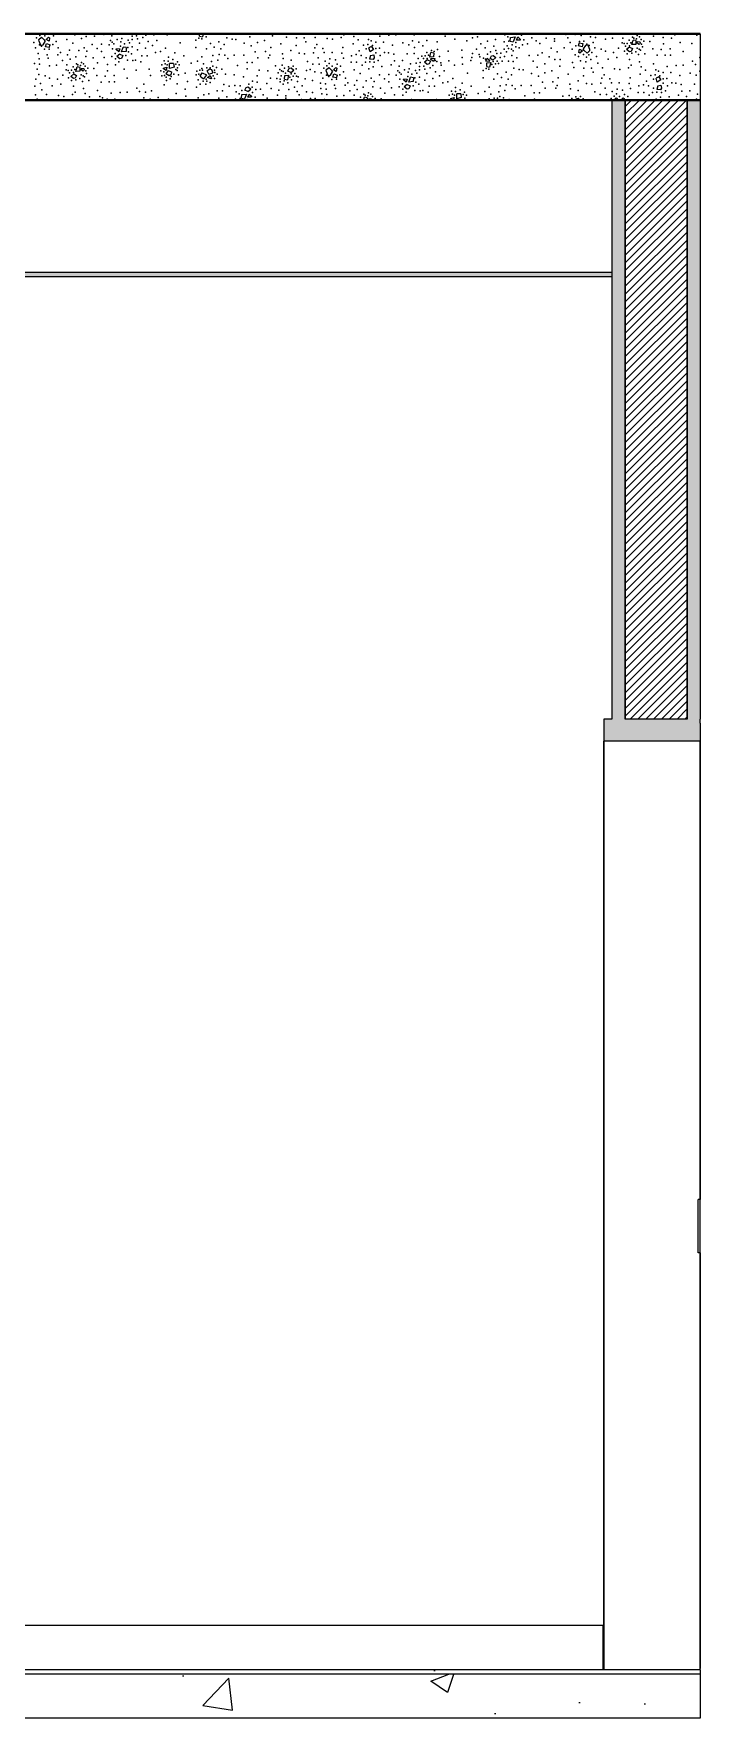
# Model space of a CAD drawing. Header units: metres. Extents: x -1.9 to 95.3, y -2.2 to 2.5.
# Drawn here: x 5.697 to 7.205, y -2.225 to 1.585 of the extents above; entities that cross this region are included whole.
import ezdxf

# ---------------------------------------------------------------- set-up
doc = ezdxf.new("R2010")
doc.units = ezdxf.units.M
doc.header["$MEASUREMENT"] = 0
for name, color, linetype in [('FORRO.EXEC', 7, 'Continuous'), ('LAJES.EST', 7, 'Continuous'), ('PAREDE CONSTRUIR', 7, 'Continuous'), ('Portas Archicad', 7, 'Continuous')]:
    doc.layers.add(name, color=color, linetype=linetype)
for name, color, linetype, lineweight in [('FORRO.EXEC_Caneta_No__241', 7, 'Continuous', 13), ('LAJES.EST_Caneta_No__1', 7, 'Continuous', 40), ('LAJES.EST_Caneta_No__241', 7, 'Continuous', 13), ('LAJES.EST_Caneta_No__4', 7, 'Continuous', 25), ('LAJES.EST_Caneta_No__7', 7, 'Continuous', 13), ('PAREDE CONSTRUIR_Caneta_No__241', 7, 'Continuous', 13), ('PAREDE CONSTRUIR_Caneta_No__3', 7, 'Continuous', 30), ('PISO - Rodapé_Caneta_No__11', 7, 'Continuous', 5), ('Portas Archicad_Caneta_No__3', 7, 'Continuous', 30), ('Portas Archicad_Caneta_No__98', 7, 'Continuous', 0)]:
    doc.layers.add(name, color=color, linetype=linetype, lineweight=lineweight)
for name, color, linetype, lineweight, true_color in [('LAJES.EST_Caneta_No__254', 7, 'Continuous', 0, 0xd1c9ad), ('LAJES.EST_Caneta_No__97', 7, 'Continuous', 13, 0x6b6b6b), ('Portas Archicad_Caneta_No__23', 7, 'Continuous', 0, 0x721b0e)]:
    doc.layers.add(name, color=color, linetype=linetype, lineweight=lineweight, true_color=true_color)
pattern_1 = [(45, (59.55568, -1.615), (-0.159099, 0.159099), [0, -0.15, 0, -0.225]), (110, (60.05568, -1.615), (0.2114308, 0.0769545), [0, -0.11, 0, -0.19])]
pattern_2 = [(50, (59.5557, -2.115), (-0.546554, 0.0478173), [0.05715, -0.62865]), (355, (59.5557, -2.115), (-0.10573, 0.5731705), [0.04572, -0.502922]), (100.4514, (59.6012, -2.119), (0.4408237, 0.5253533), [0.04857, -0.534271]), (46.1842, (59.5557, -1.9626), (-0.813237, 0.126127), [0.085725, -0.942975]), (96.6356, (59.62345, -1.9731), (0.712212, 0.742278), [0.072855, -0.801407]), (351.1842, (59.5557, -1.9626), (0.712212, 0.742278), [0.06858, -0.754379]), (21, (59.6319, -2.0007), (-0.454843, 0.3067956), [0.05715, -0.62865]), (326, (59.6319, -2.0007), (0.185406, 0.552564), [0.04572, -0.50292]), (71.4514, (59.6698, -2.02627), (0.6402493, 0.2457683), [0.04857, -0.53427]), (37.5, (59.55568, -2.115), (0.0092658, 0.2536651), [0, -0.496824, 0, -0.51054, 0, -0.504825]), (7.5, (59.55568, -2.115), (0.200459, 0.3005417), [0, -0.291084, 0, -0.485394, 0, -0.192405]), (327.5, (59.38575, -2.115), (-0.4067718, 0.0171862), [0, -0.1905, 0, -0.59436, 0, -0.78867]), (317.5, (59.30955, -2.115), (0.4443875, 0.0762795), [0, -0.24765, 0, -0.394716, 0, -0.56007])]

# ---------------------------------------------------------------- blocks, each defined once
blk = doc.blocks.new('*X26', base_point=(59.5557, -2.115))
at = {"layer": 'LAJES.EST_Caneta_No__241', "color": 7, "linetype": 'Continuous', "lineweight": 13}
for p, q in [((5.7091, 1.5717), (5.715, 1.5773)), ((5.7096, 1.5675), (5.7091, 1.5717)), ((5.7096, 1.5675), (5.7126, 1.5591)), ((5.715, 1.5773), (5.721, 1.571)), ((5.7186, 1.5595), (5.7232, 1.5674)), ((5.721, 1.571), (5.7232, 1.5674)), ((5.7241, 1.5553), (5.7262, 1.5629)), ((5.7253, 1.5718), (5.7308, 1.5769)), ((5.7319, 1.568), (5.7253, 1.5718)), ((5.7262, 1.5629), (5.7346, 1.5601)), ((5.7308, 1.5769), (5.7333, 1.5759)), ((5.7333, 1.5759), (5.7319, 1.568)), ((5.9378, 1.5842), (5.9368, 1.585)), ((5.9408, 1.585), (5.9378, 1.5842)), ((6.0722, 1.5792), (6.0724, 1.585)), ((6.0722, 1.5792), (6.0787, 1.5778)), ((6.0805, 1.585), (6.0787, 1.5778)), ((6.7753, 1.5683), (6.7756, 1.5767)), ((6.7753, 1.5683), (6.7818, 1.5669)), ((6.7756, 1.5767), (6.7861, 1.5776)), ((6.7861, 1.5776), (6.7818, 1.5669)), ((6.7894, 1.5831), (6.7854, 1.585)), ((6.7893, 1.5707), (6.7922, 1.5777)), ((6.7973, 1.5703), (6.7893, 1.5707)), ((6.7894, 1.5831), (6.7917, 1.585)), ((6.7922, 1.5777), (6.7979, 1.5729)), ((6.7979, 1.5729), (6.7973, 1.5703)), ((6.9314, 1.5642), (6.9291, 1.5579)), ((6.9314, 1.5642), (6.9396, 1.5627)), ((6.9396, 1.5627), (6.9375, 1.555)), ((7.0504, 1.5604), (7.0529, 1.5707)), ((7.0594, 1.5693), (7.0529, 1.5707)), ((7.0594, 1.5693), (7.0591, 1.5609)), ((7.0613, 1.5646), (7.062, 1.5672)), ((7.0654, 1.5613), (7.0613, 1.5646)), ((7.062, 1.5672), (7.0683, 1.5669)), ((7.0654, 1.5613), (7.0681, 1.5623)), ((7.0693, 1.5654), (7.0681, 1.5623)), ((7.0693, 1.5654), (7.0683, 1.5669)), ((5.7126, 1.5591), (5.7186, 1.5595)), ((5.7323, 1.5538), (5.7241, 1.5553)), ((5.7323, 1.5538), (5.7346, 1.5601)), ((5.8838, 1.5489), (5.8844, 1.5515)), ((5.8896, 1.5441), (5.8838, 1.5489)), ((5.8844, 1.5515), (5.8924, 1.5511)), ((5.8923, 1.5387), (5.8855, 1.5331)), ((5.8919, 1.5281), (5.8855, 1.5331)), ((5.8924, 1.5511), (5.8896, 1.5441)), ((5.8959, 1.5291), (5.8919, 1.5281)), ((5.8923, 1.5387), (5.899, 1.5355)), ((5.8956, 1.5442), (5.8999, 1.5549)), ((5.9061, 1.5451), (5.8956, 1.5442)), ((5.899, 1.5355), (5.8959, 1.5291)), ((5.9064, 1.5535), (5.8999, 1.5549)), ((5.9064, 1.5535), (5.9061, 1.5451)), ((6.4613, 1.556), (6.4553, 1.5532)), ((6.458, 1.5443), (6.4553, 1.5532)), ((6.459, 1.5357), (6.457, 1.5272)), ((6.465, 1.527), (6.457, 1.5272)), ((6.4661, 1.5492), (6.458, 1.5443)), ((6.459, 1.5357), (6.4663, 1.5372)), ((6.4613, 1.556), (6.4661, 1.5492)), ((6.4677, 1.5303), (6.465, 1.527)), ((6.4663, 1.5372), (6.4677, 1.5303)), ((6.5881, 1.5262), (6.5812, 1.5207)), ((6.5881, 1.5262), (6.5947, 1.523)), ((6.5931, 1.5321), (6.5956, 1.5424)), ((6.6018, 1.5327), (6.5931, 1.5321)), ((6.6021, 1.541), (6.5956, 1.5424)), ((6.5957, 1.5268), (6.5964, 1.5295)), ((6.6015, 1.5221), (6.5957, 1.5268)), ((6.5964, 1.5295), (6.6043, 1.5291)), ((6.6043, 1.5291), (6.6015, 1.5221)), ((6.6021, 1.541), (6.6018, 1.5327)), ((6.7198, 1.5225), (6.7227, 1.5296)), ((6.7227, 1.5296), (6.7285, 1.5248)), ((6.7285, 1.5248), (6.7278, 1.5222)), ((6.7294, 1.5286), (6.7325, 1.535)), ((6.7361, 1.5254), (6.7294, 1.5286)), ((6.7325, 1.535), (6.7366, 1.536)), ((6.7361, 1.5254), (6.7429, 1.531)), ((6.7366, 1.536), (6.7429, 1.531)), ((6.9375, 1.555), (6.9291, 1.5579)), ((6.9304, 1.5421), (6.9318, 1.5499)), ((6.9329, 1.5411), (6.9304, 1.5421)), ((6.9318, 1.5499), (6.9384, 1.5462)), ((6.9384, 1.5462), (6.9329, 1.5411)), ((6.9451, 1.5585), (6.9405, 1.5505)), ((6.9427, 1.547), (6.9405, 1.5505)), ((6.9488, 1.5407), (6.9427, 1.547)), ((6.9511, 1.5589), (6.9451, 1.5585)), ((6.9546, 1.5463), (6.9488, 1.5407)), ((6.9541, 1.5505), (6.9511, 1.5589)), ((6.9541, 1.5505), (6.9546, 1.5463)), ((7.0453, 1.5545), (7.0385, 1.5489)), ((7.0449, 1.5439), (7.0385, 1.5489)), ((7.0489, 1.5449), (7.0449, 1.5439)), ((7.0453, 1.5545), (7.052, 1.5513)), ((7.052, 1.5513), (7.0489, 1.5449)), ((7.0591, 1.5609), (7.0504, 1.5604)), ((5.7878, 1.4939), (5.781, 1.4883)), ((5.7873, 1.4833), (5.781, 1.4883)), ((5.7878, 1.4939), (5.7944, 1.4907)), ((5.7944, 1.4907), (5.7914, 1.4843)), ((5.7928, 1.4998), (5.7954, 1.5101)), ((5.8015, 1.5004), (5.7928, 1.4998)), ((5.8019, 1.5087), (5.7954, 1.5101)), ((5.8019, 1.5087), (5.8015, 1.5004)), ((5.8037, 1.504), (5.8044, 1.5066)), ((5.8078, 1.5007), (5.8037, 1.504)), ((5.8044, 1.5066), (5.8107, 1.5063)), ((5.8078, 1.5007), (5.8105, 1.5017)), ((5.8117, 1.5048), (5.8105, 1.5017)), ((5.8117, 1.5048), (5.8107, 1.5063)), ((5.9905, 1.5058), (5.9906, 1.5071)), ((5.997, 1.502), (5.9905, 1.5058)), ((5.9906, 1.5071), (5.9987, 1.5094)), ((6.0016, 1.5018), (5.9963, 1.4939)), ((6.0033, 1.4899), (5.9963, 1.4939)), ((5.9987, 1.5094), (5.997, 1.502)), ((6.0016, 1.5018), (6.0093, 1.4984)), ((6.0072, 1.4916), (6.0033, 1.4899)), ((6.0045, 1.5064), (6.0042, 1.5178)), ((6.0137, 1.5173), (6.0042, 1.5178)), ((6.0147, 1.509), (6.0045, 1.5064)), ((6.0093, 1.4984), (6.0072, 1.4916)), ((6.0137, 1.5173), (6.0147, 1.509)), ((6.074, 1.4893), (6.0785, 1.4964)), ((6.074, 1.4893), (6.0811, 1.4829)), ((6.0785, 1.4964), (6.088, 1.492)), ((6.088, 1.492), (6.0811, 1.4829)), ((6.0894, 1.5012), (6.0952, 1.5052)), ((6.0932, 1.4938), (6.0894, 1.5012)), ((6.0907, 1.486), (6.0966, 1.4906)), ((6.0983, 1.4827), (6.0907, 1.486)), ((6.0932, 1.4938), (6.1023, 1.4965)), ((6.0952, 1.5052), (6.0993, 1.504)), ((6.0966, 1.4906), (6.0993, 1.4836)), ((6.0993, 1.504), (6.1023, 1.4965)), ((6.2647, 1.4824), (6.265, 1.4907)), ((6.265, 1.4907), (6.2737, 1.4913)), ((6.2737, 1.4913), (6.2712, 1.481)), ((6.2721, 1.5004), (6.2752, 1.5067)), ((6.2788, 1.4972), (6.2721, 1.5004)), ((6.2752, 1.5067), (6.2793, 1.5077)), ((6.2788, 1.4972), (6.2856, 1.5027)), ((6.2793, 1.5077), (6.2856, 1.5027)), ((6.359, 1.5031), (6.3648, 1.5087)), ((6.3594, 1.4989), (6.359, 1.5031)), ((6.3594, 1.4989), (6.3624, 1.4905)), ((6.3624, 1.4905), (6.3684, 1.4909)), ((6.3648, 1.5087), (6.3709, 1.5024)), ((6.3684, 1.4909), (6.373, 1.4988)), ((6.3709, 1.5024), (6.373, 1.4988)), ((6.3739, 1.4867), (6.376, 1.4943)), ((6.3821, 1.4852), (6.3739, 1.4867)), ((6.3751, 1.5032), (6.3806, 1.5083)), ((6.3817, 1.4994), (6.3751, 1.5032)), ((6.376, 1.4943), (6.3844, 1.4915)), ((6.3806, 1.5083), (6.3831, 1.5073)), ((6.3831, 1.5073), (6.3817, 1.4994)), ((6.3821, 1.4852), (6.3844, 1.4915)), ((6.5455, 1.4756), (6.5497, 1.4863)), ((6.5562, 1.4849), (6.5497, 1.4863)), ((6.5876, 1.5156), (6.5812, 1.5207)), ((6.5917, 1.5167), (6.5876, 1.5156)), ((6.5947, 1.523), (6.5917, 1.5167)), ((6.7278, 1.5222), (6.7198, 1.5225)), ((6.722, 1.5106), (6.7223, 1.519)), ((6.722, 1.5106), (6.7285, 1.5092)), ((6.7223, 1.519), (6.731, 1.5195)), ((6.731, 1.5195), (6.7285, 1.5092)), ((7.1112, 1.4874), (7.1051, 1.4847)), ((7.1112, 1.4874), (7.1159, 1.4806)), ((5.7914, 1.4843), (5.7873, 1.4833)), ((6.0993, 1.4836), (6.0983, 1.4827)), ((6.1678, 1.4475), (6.1783, 1.4484)), ((6.1783, 1.4484), (6.174, 1.4377)), ((6.1749, 1.4571), (6.178, 1.4635)), ((6.1816, 1.4539), (6.1749, 1.4571)), ((6.178, 1.4635), (6.1821, 1.4645)), ((6.1815, 1.4415), (6.1844, 1.4485)), ((6.1816, 1.4539), (6.1884, 1.4595)), ((6.1821, 1.4645), (6.1884, 1.4595)), ((6.1844, 1.4485), (6.1902, 1.4437)), ((6.2647, 1.4824), (6.2712, 1.481)), ((6.5336, 1.4803), (6.5342, 1.4829)), ((6.5394, 1.4755), (6.5336, 1.4803)), ((6.5342, 1.4829), (6.5422, 1.4825)), ((6.5422, 1.4701), (6.5353, 1.4645)), ((6.5417, 1.4595), (6.5353, 1.4645)), ((6.5422, 1.4825), (6.5394, 1.4755)), ((6.5458, 1.4605), (6.5417, 1.4595)), ((6.5422, 1.4701), (6.5488, 1.4669)), ((6.5559, 1.4765), (6.5455, 1.4756)), ((6.5488, 1.4669), (6.5458, 1.4605)), ((6.5562, 1.4849), (6.5559, 1.4765)), ((6.6544, 1.4379), (6.654, 1.4492)), ((6.6635, 1.4487), (6.654, 1.4492)), ((6.6635, 1.4487), (6.6645, 1.4404)), ((7.1078, 1.4757), (7.1051, 1.4847)), ((7.1089, 1.4672), (7.1068, 1.4586)), ((7.1148, 1.4584), (7.1068, 1.4586)), ((7.1159, 1.4806), (7.1078, 1.4757)), ((7.1089, 1.4672), (7.1161, 1.4686)), ((7.1175, 1.4617), (7.1148, 1.4584)), ((7.1161, 1.4686), (7.1175, 1.4617)), ((6.1675, 1.4392), (6.1678, 1.4475)), ((6.1675, 1.4392), (6.174, 1.4377)), ((6.1895, 1.4411), (6.1815, 1.4415)), ((6.1902, 1.4437), (6.1895, 1.4411)), ((6.4436, 1.435), (6.4452, 1.4415)), ((6.4517, 1.4401), (6.4452, 1.4415)), ((6.4517, 1.4401), (6.4515, 1.435)), ((6.4535, 1.4354), (6.4542, 1.438)), ((6.454, 1.435), (6.4535, 1.4354)), ((6.4542, 1.438), (6.4605, 1.4378)), ((6.4615, 1.4362), (6.4605, 1.4378)), ((6.4615, 1.4362), (6.4611, 1.435)), ((6.6403, 1.4372), (6.6405, 1.4385)), ((6.6441, 1.435), (6.6403, 1.4372)), ((6.6405, 1.4385), (6.6485, 1.4408)), ((6.6485, 1.4408), (6.6472, 1.435)), ((6.6645, 1.4404), (6.6544, 1.4379)), ((6.7427, 1.435), (6.7451, 1.4366)), ((6.7451, 1.4366), (6.7491, 1.4354)), ((6.7491, 1.4354), (6.7493, 1.435)), ((6.9235, 1.435), (6.925, 1.4381)), ((6.925, 1.4381), (6.9291, 1.4391)), ((6.9291, 1.4391), (6.9343, 1.435)), ((7.0093, 1.435), (7.0146, 1.4401)), ((7.0146, 1.4401), (7.0195, 1.435)), ((7.0254, 1.435), (7.0304, 1.4397)), ((7.0304, 1.4397), (7.033, 1.4387)), ((7.033, 1.4387), (7.0323, 1.435))]:
    blk.add_line(p, q, dxfattribs=at)
for p in [(5.6975, 1.565), (5.7038, 1.5753), (5.7108, 1.581), (5.7228, 1.5803), (5.734, 1.5847), (5.7417, 1.5805), (5.7484, 1.5677), (5.7721, 1.5718), (5.7857, 1.5639), (5.79, 1.5827), (5.8054, 1.5744), (5.8156, 1.579), (5.8349, 1.5797), (5.8558, 1.5835), (5.8711, 1.5693), (5.8743, 1.5801), (5.8749, 1.5658), (5.8785, 1.5622), (5.8864, 1.5715), (5.8941, 1.5667), (5.8968, 1.5741), (5.9108, 1.5703), (5.9138, 1.564), (5.92, 1.572), (5.9202, 1.5796), (5.9299, 1.5799), (5.9321, 1.5736), (5.9365, 1.5637), (5.9441, 1.5761), (5.9506, 1.5814), (5.9561, 1.5673), (5.9692, 1.5825), (5.9757, 1.5699), (5.9993, 1.5826), (6.0177, 1.5848), (6.0289, 1.5641), (6.064, 1.5707), (6.0711, 1.5751), (6.0772, 1.5735), (6.0839, 1.5839), (6.0876, 1.5778), (6.0968, 1.5627), (6.1159, 1.5663), (6.1338, 1.5756), (6.1458, 1.5724), (6.1548, 1.572), (6.1735, 1.5635), (6.1861, 1.5776), (6.2035, 1.5648), (6.2193, 1.5695), (6.2372, 1.5804), (6.2693, 1.5774), (6.2917, 1.5757), (6.3091, 1.5758), (6.3127, 1.5664), (6.3337, 1.5765), (6.361, 1.5742), (6.3731, 1.5724), (6.3929, 1.5766), (6.3986, 1.5823), (6.4216, 1.579), (6.4315, 1.5713), (6.4547, 1.5721), (6.4609, 1.5689), (6.471, 1.5659), (6.4804, 1.5794), (6.4887, 1.5661), (6.5005, 1.5813), (6.5166, 1.5823), (6.532, 1.5645), (6.5444, 1.5837), (6.5539, 1.5692), (6.5579, 1.5822), (6.5686, 1.5661), (6.5717, 1.5849), (6.5863, 1.5699), (6.61, 1.5663), (6.6276, 1.5792), (6.6495, 1.5727), (6.6768, 1.5691), (6.6901, 1.5757), (6.7012, 1.5781), (6.7239, 1.5682), (6.742, 1.5717), (6.7616, 1.5663), (6.7631, 1.5824), (6.7701, 1.5782), (6.7718, 1.568), (6.7878, 1.5653), (6.8003, 1.5813), (6.8061, 1.5708), (6.8238, 1.5758), (6.8335, 1.5685), (6.8419, 1.5629), (6.8568, 1.5751), (6.875, 1.5683), (6.8751, 1.5736), (6.9009, 1.5832), (6.9058, 1.5758), (6.9109, 1.5651), (6.9221, 1.5829), (6.9315, 1.5676), (6.9359, 1.581), (6.9418, 1.568), (6.9564, 1.5781), (6.9624, 1.5652), (6.9678, 1.5764), (6.9903, 1.5728), (7.0066, 1.5746), (7.0199, 1.5847), (7.0283, 1.5641), (7.0301, 1.5751), (7.0327, 1.5626), (7.04, 1.563), (7.044, 1.5707), (7.0477, 1.5646), (7.0517, 1.5775), (7.0545, 1.575), (7.0605, 1.5734), (7.0626, 1.5808), (7.0677, 1.5778), (7.0713, 1.5721), (7.0771, 1.568), (7.0912, 1.5671), (7.0993, 1.5796), (7.1214, 1.5761), (7.1397, 1.5752), (7.1475, 1.5822), (7.1594, 1.5654), (7.1863, 1.5629), (7.1971, 1.5816), (5.7013, 1.5528), (5.7073, 1.5399), (5.7093, 1.5278), (5.71, 1.5596), (5.715, 1.557), (5.7219, 1.55), (5.7278, 1.5369), (5.7299, 1.5296), (5.7322, 1.5503), (5.7402, 1.5607), (5.7522, 1.5374), (5.7528, 1.5529), (5.7579, 1.5421), (5.7623, 1.5241), (5.7734, 1.537), (5.7781, 1.5474), (5.7795, 1.5273), (5.7926, 1.5326), (5.7993, 1.5467), (5.8111, 1.5529), (5.8148, 1.5334), (5.8175, 1.5452), (5.8295, 1.5606), (5.8321, 1.5301), (5.8409, 1.5517), (5.8505, 1.5612), (5.8506, 1.5445), (5.8566, 1.5315), (5.8676, 1.5599), (5.874, 1.5336), (5.8756, 1.551), (5.8814, 1.5405), (5.8824, 1.5285), (5.8939, 1.5565), (5.9025, 1.562), (5.9056, 1.5359), (5.9094, 1.5253), (5.9099, 1.5538), (5.9116, 1.5436), (5.9186, 1.5394), (5.9201, 1.5555), (5.9215, 1.5246), (5.9273, 1.525), (5.9324, 1.5485), (5.9422, 1.535), (5.9504, 1.552), (5.954, 1.535), (5.9657, 1.5584), (5.9731, 1.5421), (5.9843, 1.5445), (5.9956, 1.5519), (6.0019, 1.532), (6.012, 1.527), (6.0165, 1.5418), (6.0368, 1.5349), (6.0643, 1.5539), (6.0774, 1.5329), (6.088, 1.5504), (6.1026, 1.5354), (6.1058, 1.5542), (6.1135, 1.5248), (6.1164, 1.538), (6.1204, 1.5511), (6.1284, 1.5607), (6.1299, 1.5366), (6.1364, 1.5291), (6.1504, 1.5364), (6.1727, 1.5363), (6.1892, 1.5573), (6.1983, 1.5436), (6.204, 1.5301), (6.2215, 1.5444), (6.2284, 1.5301), (6.2314, 1.5367), (6.2335, 1.5539), (6.2562, 1.5618), (6.2601, 1.5391), (6.2614, 1.5289), (6.2789, 1.5468), (6.2793, 1.525), (6.2909, 1.5585), (6.2976, 1.5411), (6.3098, 1.5392), (6.33, 1.5415), (6.3328, 1.553), (6.3379, 1.5604), (6.3404, 1.5307), (6.351, 1.5516), (6.3546, 1.5422), (6.3674, 1.5279), (6.372, 1.5423), (6.3796, 1.526), (6.3944, 1.5406), (6.3968, 1.5539), (6.3977, 1.5298), (6.4158, 1.5353), (6.4196, 1.5618), (6.4265, 1.5377), (6.4338, 1.5462), (6.4382, 1.5354), (6.4436, 1.5592), (6.4493, 1.5306), (6.4495, 1.5509), (6.453, 1.5604), (6.4639, 1.5584), (6.4713, 1.5415), (6.4714, 1.5513), (6.4762, 1.5241), (6.4795, 1.5522), (6.4807, 1.5354), (6.4908, 1.5421), (6.4999, 1.5418), (6.5087, 1.559), (6.5119, 1.5385), (6.5315, 1.5241), (6.5419, 1.5396), (6.5459, 1.5595), (6.558, 1.5404), (6.5584, 1.5539), (6.5671, 1.5289), (6.5754, 1.5344), (6.5775, 1.5575), (6.5787, 1.5286), (6.5827, 1.5347), (6.5867, 1.5425), (6.5875, 1.5292), (6.5904, 1.5363), (6.5972, 1.5467), (6.6032, 1.5451), (6.6052, 1.5241), (6.6104, 1.5495), (6.6151, 1.5331), (6.6347, 1.5456), (6.6659, 1.548), (6.6661, 1.5309), (6.6862, 1.5245), (6.6883, 1.5313), (6.6898, 1.5402), (6.6986, 1.5503), (6.7052, 1.5377), (6.7061, 1.5323), (6.7086, 1.5618), (6.7148, 1.5296), (6.7183, 1.553), (6.7189, 1.5276), (6.7238, 1.5389), (6.7302, 1.5441), (6.7379, 1.5565), (6.7423, 1.5467), (6.7445, 1.5404), (6.7526, 1.5315), (6.7541, 1.5407), (6.7617, 1.5498), (6.7619, 1.5335), (6.7667, 1.5442), (6.7679, 1.5578), (6.7709, 1.5515), (6.7782, 1.5499), (6.7788, 1.5356), (6.7792, 1.5598), (6.782, 1.5464), (6.7876, 1.5551), (6.7899, 1.5307), (6.7952, 1.5529), (6.8032, 1.5596), (6.8141, 1.5619), (6.8181, 1.536), (6.8375, 1.5368), (6.8476, 1.5414), (6.863, 1.533), (6.8674, 1.5519), (6.8757, 1.5263), (6.881, 1.5439), (6.8878, 1.5264), (6.897, 1.5532), (6.9153, 1.5503), (6.922, 1.5375), (6.9235, 1.5573), (6.9297, 1.5333), (6.9409, 1.5377), (6.9476, 1.532), (6.9487, 1.561), (6.9529, 1.537), (6.9537, 1.5584), (6.9572, 1.5267), (6.9599, 1.5427), (6.9663, 1.553), (6.9705, 1.5332), (6.9806, 1.5503), (6.9906, 1.5452), (6.9969, 1.5274), (7.0087, 1.5425), (7.0163, 1.5313), (7.0204, 1.5519), (7.0335, 1.5457), (7.036, 1.5568), (7.04, 1.5398), (7.0448, 1.5575), (7.0448, 1.5266), (7.0503, 1.5412), (7.0593, 1.5443), (7.0625, 1.5523), (7.0653, 1.5377), (7.0666, 1.5503), (7.07, 1.5478), (7.0724, 1.5613), (7.0742, 1.5555), (7.0799, 1.5394), (7.0975, 1.5509), (7.1076, 1.5362), (7.1168, 1.5492), (7.1216, 1.5618), (7.1254, 1.5365), (7.1367, 1.5507), (7.1373, 1.5366), (7.166, 1.5447), (7.2037, 1.5314), (5.6989, 1.5175), (5.7049, 1.5046), (5.7087, 1.4924), (5.7102, 1.5158), (5.723, 1.4898), (5.7327, 1.5122), (5.7491, 1.514), (5.7628, 1.4913), (5.7708, 1.5036), (5.7725, 1.5145), (5.7751, 1.502), (5.7784, 1.4962), (5.7824, 1.5024), (5.7864, 1.5101), (5.7872, 1.4969), (5.7902, 1.504), (5.7941, 1.5169), (5.7969, 1.5144), (5.8029, 1.5128), (5.8049, 1.4917), (5.805, 1.5202), (5.809, 1.4898), (5.8101, 1.5172), (5.8124, 1.4872), (5.8137, 1.5115), (5.8148, 1.5007), (5.8166, 1.4949), (5.8195, 1.5074), (5.8336, 1.5065), (5.8399, 1.4903), (5.8418, 1.519), (5.8592, 1.4886), (5.8639, 1.5155), (5.864, 1.5012), (5.8791, 1.4901), (5.8821, 1.5146), (5.8899, 1.5216), (5.9019, 1.5048), (5.9287, 1.5024), (5.9395, 1.521), (5.9585, 1.5046), (5.9615, 1.4907), (5.9851, 1.5013), (5.9871, 1.5145), (5.9871, 1.4899), (5.9916, 1.4986), (5.9922, 1.5235), (5.993, 1.4903), (5.9947, 1.517), (5.9971, 1.4865), (5.9992, 1.5144), (6.0012, 1.5225), (6.0079, 1.4885), (6.0139, 1.4933), (6.0184, 1.504), (6.0188, 1.5159), (6.0214, 1.502), (6.0222, 1.5213), (6.0225, 1.5078), (6.0251, 1.4916), (6.0266, 1.5142), (6.0396, 1.4955), (6.0531, 1.5187), (6.0649, 1.4916), (6.066, 1.4999), (6.0676, 1.5226), (6.071, 1.4937), (6.0732, 1.5022), (6.0777, 1.506), (6.0788, 1.5026), (6.0813, 1.5165), (6.089, 1.508), (6.0967, 1.5081), (6.0993, 1.5218), (6.1021, 1.5112), (6.103, 1.4899), (6.1064, 1.5028), (6.1071, 1.4973), (6.1104, 1.5085), (6.1119, 1.4938), (6.1229, 1.5051), (6.1309, 1.4932), (6.1504, 1.4916), (6.1585, 1.5131), (6.1721, 1.4878), (6.1798, 1.5196), (6.1804, 1.5055), (6.1917, 1.5197), (6.2025, 1.4899), (6.2074, 1.5024), (6.2267, 1.5007), (6.2443, 1.5123), (6.2499, 1.4961), (6.2542, 1.5038), (6.2573, 1.4898), (6.2575, 1.5013), (6.2589, 1.5139), (6.2616, 1.4993), (6.2648, 1.5073), (6.2671, 1.4954), (6.2739, 1.5104), (6.2764, 1.487), (6.2794, 1.4942), (6.2841, 1.5118), (6.2842, 1.4887), (6.2882, 1.4948), (6.2907, 1.5059), (6.2914, 1.489), (6.2958, 1.4875), (6.3144, 1.502), (6.3167, 1.522), (6.3229, 1.5042), (6.3285, 1.516), (6.3329, 1.499), (6.3431, 1.5162), (6.3473, 1.4964), (6.3536, 1.5067), (6.3563, 1.5227), (6.3598, 1.491), (6.3606, 1.5124), (6.3648, 1.4884), (6.3659, 1.5174), (6.3726, 1.5117), (6.3838, 1.5161), (6.39, 1.4921), (6.3915, 1.5119), (6.3983, 1.4991), (6.4151, 1.5208), (6.4219, 1.5032), (6.4272, 1.5208), (6.4355, 1.4953), (6.4399, 1.5141), (6.4475, 1.5206), (6.4553, 1.5058), (6.4572, 1.5216), (6.4654, 1.5104), (6.4674, 1.5207), (6.4793, 1.492), (6.4848, 1.5111), (6.5003, 1.4927), (6.5056, 1.5149), (6.5135, 1.5236), (6.5174, 1.4913), (6.5209, 1.5007), (6.5241, 1.5115), (6.5247, 1.4972), (6.5283, 1.4936), (6.5362, 1.5029), (6.5437, 1.4879), (6.544, 1.4981), (6.5466, 1.5055), (6.5492, 1.5172), (6.5523, 1.4934), (6.5607, 1.5017), (6.5623, 1.5182), (6.5636, 1.4954), (6.5699, 1.5034), (6.5699, 1.4869), (6.57, 1.511), (6.5716, 1.5202), (6.5797, 1.5113), (6.5819, 1.505), (6.5863, 1.4951), (6.5939, 1.5075), (6.6004, 1.5128), (6.6059, 1.4987), (6.6093, 1.5221), (6.6155, 1.4898), (6.6181, 1.5194), (6.619, 1.5139), (6.6256, 1.5013), (6.636, 1.5236), (6.6491, 1.514), (6.6675, 1.5162), (6.6787, 1.4955), (6.709, 1.5186), (6.7138, 1.5021), (6.721, 1.5065), (6.727, 1.5049), (6.7337, 1.5153), (6.7367, 1.5224), (6.7374, 1.5092), (6.7415, 1.5169), (6.7454, 1.5231), (6.7466, 1.4941), (6.7487, 1.5173), (6.7571, 1.5227), (6.7657, 1.4977), (6.7714, 1.5231), (6.7782, 1.4921), (6.782, 1.522), (6.7836, 1.507), (6.7956, 1.5038), (6.8047, 1.5034), (6.8233, 1.4949), (6.8267, 1.523), (6.8359, 1.509), (6.839, 1.4887), (6.8534, 1.4962), (6.8536, 1.5165), (6.8691, 1.5009), (6.887, 1.5118), (6.906, 1.4932), (6.9159, 1.5196), (6.9191, 1.5088), (6.934, 1.5234), (6.9407, 1.4899), (6.9415, 1.5071), (6.9461, 1.5215), (6.9589, 1.5072), (6.9626, 1.4978), (6.9731, 1.5187), (6.9835, 1.5079), (6.9877, 1.4918), (7.0108, 1.5056), (7.0229, 1.5038), (7.0427, 1.508), (7.0484, 1.5137), (7.0675, 1.5216), (7.0694, 1.4932), (7.0715, 1.5104), (7.0813, 1.5027), (7.0934, 1.4906), (7.0989, 1.5171), (7.1028, 1.4918), (7.1045, 1.5035), (7.1107, 1.5003), (7.1137, 1.4898), (7.1208, 1.4973), (7.1302, 1.5108), (7.1385, 1.4975), (7.1503, 1.5127), (7.1585, 1.4904), (7.1664, 1.5137), (7.1818, 1.4959), (7.1878, 1.5226), (7.1943, 1.5151), (7.1957, 1.4909), (7.2038, 1.5006), (5.6996, 1.4661), (5.7023, 1.4821), (5.7129, 1.4726), (5.7155, 1.4581), (5.7331, 1.4846), (5.7393, 1.4668), (5.7512, 1.4819), (5.7587, 1.4707), (5.7759, 1.4852), (5.7824, 1.4792), (5.7873, 1.4661), (5.7909, 1.4531), (5.7927, 1.4806), (5.8018, 1.4838), (5.8077, 1.4771), (5.8099, 1.461), (5.8139, 1.4498), (5.8223, 1.4788), (5.8413, 1.4565), (5.8501, 1.4756), (5.8678, 1.4759), (5.8726, 1.4502), (5.8797, 1.476), (5.8927, 1.4521), (5.9085, 1.4841), (5.9088, 1.4531), (5.9302, 1.462), (5.9367, 1.4545), (5.9461, 1.4708), (5.9501, 1.4531), (5.9639, 1.4557), (5.9927, 1.4697), (5.9975, 1.4795), (6.0057, 1.4826), (6.0198, 1.45), (6.0215, 1.4716), (6.0401, 1.4594), (6.0455, 1.4768), (6.0656, 1.464), (6.0692, 1.4807), (6.0739, 1.4705), (6.0805, 1.4774), (6.0868, 1.471), (6.0871, 1.4825), (6.089, 1.4776), (6.0935, 1.4489), (6.0965, 1.4747), (6.1064, 1.4837), (6.1125, 1.4561), (6.1243, 1.456), (6.1271, 1.4701), (6.1393, 1.466), (6.1524, 1.4681), (6.1553, 1.4532), (6.1623, 1.449), (6.1645, 1.4673), (6.1684, 1.4568), (6.184, 1.471), (6.1916, 1.4641), (6.1919, 1.478), (6.1925, 1.4521), (6.2, 1.459), (6.2027, 1.4756), (6.2099, 1.4596), (6.2248, 1.472), (6.233, 1.4845), (6.2345, 1.461), (6.2471, 1.4836), (6.2517, 1.4576), (6.2544, 1.4763), (6.255, 1.482), (6.2616, 1.4709), (6.2637, 1.4782), (6.2724, 1.4741), (6.274, 1.4585), (6.2801, 1.4809), (6.2871, 1.4637), (6.2932, 1.4541), (6.2941, 1.4766), (6.3042, 1.467), (6.311, 1.483), (6.3144, 1.4537), (6.3282, 1.4794), (6.3282, 1.4519), (6.3458, 1.473), (6.3467, 1.461), (6.3487, 1.4489), (6.3511, 1.4842), (6.3571, 1.4713), (6.3591, 1.4592), (6.3717, 1.4814), (6.3776, 1.4684), (6.3797, 1.461), (6.382, 1.4818), (6.402, 1.4688), (6.4026, 1.4843), (6.4078, 1.4735), (6.4121, 1.4555), (6.4232, 1.4684), (6.4279, 1.4788), (6.4293, 1.4587), (6.4424, 1.464), (6.4439, 1.4483), (6.4491, 1.4781), (6.4548, 1.4516), (6.4599, 1.4486), (6.4609, 1.4843), (6.4646, 1.4648), (6.4674, 1.4766), (6.4819, 1.4615), (6.4907, 1.4831), (6.4916, 1.4505), (6.5004, 1.4759), (6.5064, 1.4629), (6.5238, 1.465), (6.5254, 1.4824), (6.5313, 1.4719), (6.5322, 1.4599), (6.5397, 1.453), (6.5554, 1.4673), (6.5592, 1.4567), (6.5597, 1.4852), (6.5614, 1.475), (6.5684, 1.4708), (6.5713, 1.456), (6.5771, 1.4564), (6.5822, 1.4799), (6.5893, 1.4524), (6.5921, 1.4664), (6.6002, 1.4834), (6.6038, 1.4664), (6.6229, 1.4735), (6.6341, 1.4759), (6.642, 1.4549), (6.6445, 1.4484), (6.6454, 1.4833), (6.651, 1.4539), (6.6517, 1.4634), (6.6618, 1.4584), (6.6663, 1.4732), (6.672, 1.4527), (6.6866, 1.4664), (6.7029, 1.4501), (6.7141, 1.4853), (6.7174, 1.454), (6.7272, 1.4643), (6.7312, 1.4479), (6.7378, 1.4818), (6.7491, 1.4532), (6.7524, 1.4668), (6.7556, 1.4856), (6.7633, 1.4562), (6.7663, 1.4694), (6.7702, 1.4825), (6.7797, 1.468), (6.7862, 1.4605), (6.8002, 1.4678), (6.8225, 1.4677), (6.8296, 1.451), (6.8416, 1.4511), (6.8481, 1.475), (6.8538, 1.4615), (6.8713, 1.4758), (6.8782, 1.4615), (6.8812, 1.4681), (6.8833, 1.4853), (6.9099, 1.4705), (6.9112, 1.4603), (6.9287, 1.4782), (6.9291, 1.4564), (6.9474, 1.4725), (6.9596, 1.4706), (6.9665, 1.4534), (6.9798, 1.4729), (6.9826, 1.4844), (6.9902, 1.4621), (7.0008, 1.483), (7.0044, 1.4736), (7.0061, 1.4541), (7.0158, 1.4488), (7.0172, 1.4593), (7.0218, 1.4737), (7.0294, 1.4574), (7.0442, 1.472), (7.0466, 1.4853), (7.0475, 1.4612), (7.0649, 1.4522), (7.0657, 1.4667), (7.0763, 1.4691), (7.077, 1.4523), (7.0836, 1.4776), (7.088, 1.4668), (7.0973, 1.452), (7.0991, 1.462), (7.0993, 1.4823), (7.1071, 1.453), (7.1173, 1.4521), (7.1211, 1.4729), (7.1212, 1.4827), (7.126, 1.4555), (7.1293, 1.4836), (7.1306, 1.4668), (7.1407, 1.4735), (7.1497, 1.4732), (7.1617, 1.4699), (7.1633, 1.455), (7.1813, 1.4555), (7.1917, 1.471), (7.199, 1.4486), (5.7014, 1.4466), (5.705, 1.4372), (5.726, 1.4473), (5.7532, 1.4451), (5.7654, 1.4432), (5.7852, 1.4474), (5.8238, 1.4421), (5.847, 1.4429), (5.8531, 1.4397), (5.8632, 1.4367), (5.8809, 1.4369), (5.9242, 1.4353), (5.9462, 1.44), (5.9608, 1.4369), (5.9786, 1.4407), (6.0022, 1.4371), (6.0417, 1.4435), (6.069, 1.4399), (6.0823, 1.4466), (6.1162, 1.439), (6.1342, 1.4425), (6.1539, 1.4372), (6.1641, 1.4388), (6.1801, 1.4361), (6.1984, 1.4416), (6.216, 1.4466), (6.2257, 1.4394), (6.249, 1.4459), (6.2672, 1.4391), (6.2673, 1.4444), (6.298, 1.4467), (6.3032, 1.4359), (6.3237, 1.4384), (6.3341, 1.4388), (6.3547, 1.436), (6.36, 1.4472), (6.3826, 1.4436), (6.3989, 1.4454), (6.4223, 1.4459), (6.4362, 1.4415), (6.44, 1.4354), (6.4467, 1.4458), (6.4527, 1.4442), (6.4636, 1.4429), (6.4693, 1.4388), (6.4834, 1.4379), (6.5137, 1.4469), (6.5319, 1.446), (6.5517, 1.4362), (6.6084, 1.436), (6.6369, 1.4459), (6.649, 1.4458), (6.6682, 1.4354), (6.6686, 1.4473), (6.6723, 1.4392), (6.6764, 1.4456), (6.7275, 1.4374), (6.7388, 1.4395), (6.7465, 1.4395), (6.7519, 1.4426), (6.7602, 1.4399), (6.7727, 1.4365), (6.8083, 1.4445), (6.8302, 1.4369), (6.8941, 1.4437), (6.904, 1.4352), (6.9087, 1.4453), (6.9146, 1.4387), (6.9237, 1.4419), (6.9339, 1.4432), (6.9405, 1.4373), (6.9727, 1.4356), (6.9783, 1.4474), (6.9929, 1.4476), (7.0034, 1.4381), (7.0104, 1.4438), (7.0224, 1.4431), (7.0336, 1.4475), (7.0413, 1.4433), (7.0897, 1.4456), (7.1051, 1.4372), (7.1152, 1.4418), (7.1346, 1.4425), (7.1554, 1.4463), (7.1739, 1.4429), (7.1964, 1.4369)]:
    blk.add_point(p, dxfattribs=at)

msp = doc.modelspace()

# ---------------------------------------------------------------- hatches: boundary and pattern name
at = {"layer": 'FORRO.EXEC', "linetype": 'Continuous', "lineweight": 0, "true_color": 0xffffff}
msp.add_hatch(color=7, dxfattribs=at).paths.add_polyline_path([(2.9551, 1.045), (2.9551, 1.035), (7.0051, 1.035), (7.0051, 1.045)])
at = {"layer": 'LAJES.EST_Caneta_No__254', "linetype": 'Continuous', "lineweight": 0, "true_color": 0xd1c9ad}
h = msp.add_hatch(dxfattribs=at)
h.set_pattern_fill('Haie_OD_0002', color=9, style=0, pattern_type=2)
h.set_pattern_definition(pattern_1)
h.paths.add_polyline_path([(7.0051, -2.115), (2.9551, -2.115), (2.9551, -2.125), (7.0051, -2.125)])
h = msp.add_hatch(dxfattribs=at)
h.set_pattern_fill('Haie_OD_0002', color=9, style=0, pattern_type=2)
h.set_pattern_definition(pattern_1)
h.paths.add_polyline_path([(7.0051, -2.115), (7.0051, -2.125), (7.2051, -2.125), (7.2051, -2.115)])
at = {"layer": 'LAJES.EST_Caneta_No__97', "linetype": 'Continuous', "lineweight": 13, "true_color": 0x6b6b6b}
h = msp.add_hatch(dxfattribs=at)
h.set_pattern_fill('AR_CONC_0002', color=251, style=0, pattern_type=2)
h.set_pattern_definition(pattern_2)
h.paths.add_polyline_path([(2.9551, -2.225), (7.0051, -2.225), (7.0051, -2.125), (2.9551, -2.125)])
h = msp.add_hatch(dxfattribs=at)
h.set_pattern_fill('AR_CONC_0002', color=251, style=0, pattern_type=2)
h.set_pattern_definition(pattern_2)
h.paths.add_polyline_path([(7.0051, -2.125), (7.0051, -2.225), (7.2051, -2.225), (7.2051, -2.125)])
at = {"layer": 'PAREDE CONSTRUIR', "linetype": 'Continuous', "lineweight": 0, "true_color": 0xffffff}
for points in [[(7.0051, 1.435), (7.0051, 0.035), (7.0351, 0.035), (7.0351, 1.435)], [(7.2051, 1.435), (7.1751, 1.435), (7.1751, 0.035), (7.2051, 0.035)]]:
    msp.add_hatch(color=7, dxfattribs=at).paths.add_polyline_path(points)
at = {"layer": 'PAREDE CONSTRUIR', "linetype": 'Continuous', "lineweight": 0, "true_color": 0x000000}
h = msp.add_hatch(dxfattribs=at)
h.set_pattern_fill('common_brick_0002', color=18, style=0, pattern_type=2)
h.set_pattern_definition([(45, (59.555678, -2.115), (-0.0088388348, 0.0088388348), [])])
h.paths.add_polyline_path([(7.0351, 0.035), (7.1751, 0.035), (7.1751, 1.435), (7.0351, 1.435)])
at = {"layer": 'Portas Archicad', "linetype": 'Continuous', "lineweight": 0, "true_color": 0xffffff}
for points in [[(6.9871, -0.015), (7.0051, -0.015), (7.0051, 0.035), (6.9871, 0.035)], [(7.2051, -0.015), (7.2051, 0.035), (7.0051, 0.035), (7.0051, -0.015)]]:
    msp.add_hatch(color=7, dxfattribs=at).paths.add_polyline_path(points)

# ---------------------------------------------------------------- linework, layer by layer
at = {"layer": 'FORRO.EXEC_Caneta_No__241', "color": 7, "linetype": 'Continuous', "lineweight": 13}
for p, q in [((7.0051, 1.045), (2.9551, 1.045)), ((7.0051, 1.035), (2.9551, 1.035))]:
    msp.add_line(p, q, dxfattribs=at)
at = {"layer": 'LAJES.EST_Caneta_No__1', "color": 7, "linetype": 'Continuous', "lineweight": 40}
for p, q in [((7.2051, 1.585), (2.9551, 1.585)), ((7.0051, 1.435), (2.9551, 1.435))]:
    msp.add_line(p, q, dxfattribs=at)
at = {"layer": 'LAJES.EST_Caneta_No__1', "color": 7, "linetype": 'Continuous', "lineweight": 40, "flags": 128}
msp.add_lwpolyline([(7.2051, 1.435), (7.1751, 1.435), (7.0351, 1.435), (7.0051, 1.435)], dxfattribs=at)
at = {"layer": 'LAJES.EST_Caneta_No__4', "color": 7, "linetype": 'Continuous', "lineweight": 25}
for p, q in [((7.2051, -2.125), (7.2051, -2.225)), ((7.0051, -2.225), (2.9551, -2.225)), ((7.2051, -2.225), (7.0051, -2.225))]:
    msp.add_line(p, q, dxfattribs=at)
at = {"layer": 'LAJES.EST_Caneta_No__7', "color": 7, "linetype": 'Continuous', "lineweight": 13}
for p, q in [((7.0051, -2.125), (2.9551, -2.125)), ((7.0051, -2.115), (2.9751, -2.115)), ((7.2051, -2.115), (7.0051, -2.115)), ((7.2051, -2.125), (7.0051, -2.125)), ((7.2051, -2.115), (7.2051, -2.125))]:
    msp.add_line(p, q, dxfattribs=at)
at = {"layer": 'LAJES.EST_Caneta_No__97', "color": 251, "linetype": 'Continuous', "lineweight": 13, "true_color": 0x6b6b6b}
msp.add_line((7.2051, 1.585), (7.2051, 1.435), dxfattribs=at)
at = {"layer": 'PAREDE CONSTRUIR_Caneta_No__241', "color": 7, "linetype": 'Continuous', "lineweight": 13}
for p, q in [((7.0051, 1.435), (7.0051, 1.045)), ((7.2051, 1.435), (7.2051, 1.045)), ((7.0051, 1.045), (7.0051, 1.035)), ((7.0051, 1.035), (7.0051, 0.035)), ((7.2051, 1.045), (7.2051, 1.035)), ((7.1751, 0.035), (7.0351, 0.035))]:
    msp.add_line(p, q, dxfattribs=at)
at = {"layer": 'PAREDE CONSTRUIR_Caneta_No__241', "color": 7, "linetype": 'Continuous', "lineweight": 13, "flags": 128}
msp.add_lwpolyline([(7.2051, 1.035), (7.2051, 0.0355), (7.2051, 0.035)], dxfattribs=at)
at = {"layer": 'PAREDE CONSTRUIR_Caneta_No__3', "color": 7, "linetype": 'Continuous', "lineweight": 30}
for p, q in [((7.0351, 1.435), (7.0351, 0.035)), ((7.1751, 1.435), (7.1751, 0.035))]:
    msp.add_line(p, q, dxfattribs=at)
at = {"layer": 'PISO - Rodapé_Caneta_No__11', "color": 7, "linetype": 'Continuous', "lineweight": 5}
for p, q in [((6.9851, -2.015), (2.9751, -2.015)), ((6.9851, -2.115), (6.9851, -2.015)), ((6.9851, -2.015), (6.9871, -2.015))]:
    msp.add_line(p, q, dxfattribs=at)
at = {"layer": 'Portas Archicad_Caneta_No__23', "color": 26, "linetype": 'Continuous', "lineweight": 0, "true_color": 0x721b0e}
for p, q in [((7.2051, 0.0255), (7.2051, 0.035)), ((7.2051, -2.115), (7.2051, -2.112))]:
    msp.add_line(p, q, dxfattribs=at)
at = {"layer": 'Portas Archicad_Caneta_No__3', "color": 7, "linetype": 'Continuous', "lineweight": 30}
for p, q in [((6.9871, -2.115), (6.9871, -0.015)), ((7.2051, -1.052), (7.2051, -0.015)), ((7.2051, -2.112), (7.2051, -1.172))]:
    msp.add_line(p, q, dxfattribs=at)
at = {"layer": 'Portas Archicad_Caneta_No__98', "color": 7, "linetype": 'Continuous', "lineweight": 0}
for p, q in [((6.9871, 0.035), (6.9871, -0.015)), ((7.0051, 0.035), (6.9871, 0.035)), ((7.2051, 0.0255), (7.2051, -0.015)), ((7.2001, -1.172), (7.2001, -1.052)), ((7.2051, -1.052), (7.2001, -1.052)), ((7.2051, -1.172), (7.2051, -1.052)), ((7.2051, -1.172), (7.2001, -1.172))]:
    msp.add_line(p, q, dxfattribs=at)
at = {"layer": 'Portas Archicad_Caneta_No__98', "color": 7, "linetype": 'Continuous', "lineweight": 0, "flags": 128}
msp.add_lwpolyline([(7.2051, -0.015), (7.0051, -0.015), (6.9871, -0.015)], dxfattribs=at)

# ---------------------------------------------------------------- block references
at = {"layer": 'LAJES.EST', "lineweight": 0}
msp.add_blockref('*X26', (59.5557, -2.115), dxfattribs=at)

doc.saveas('drawing.dxf')
